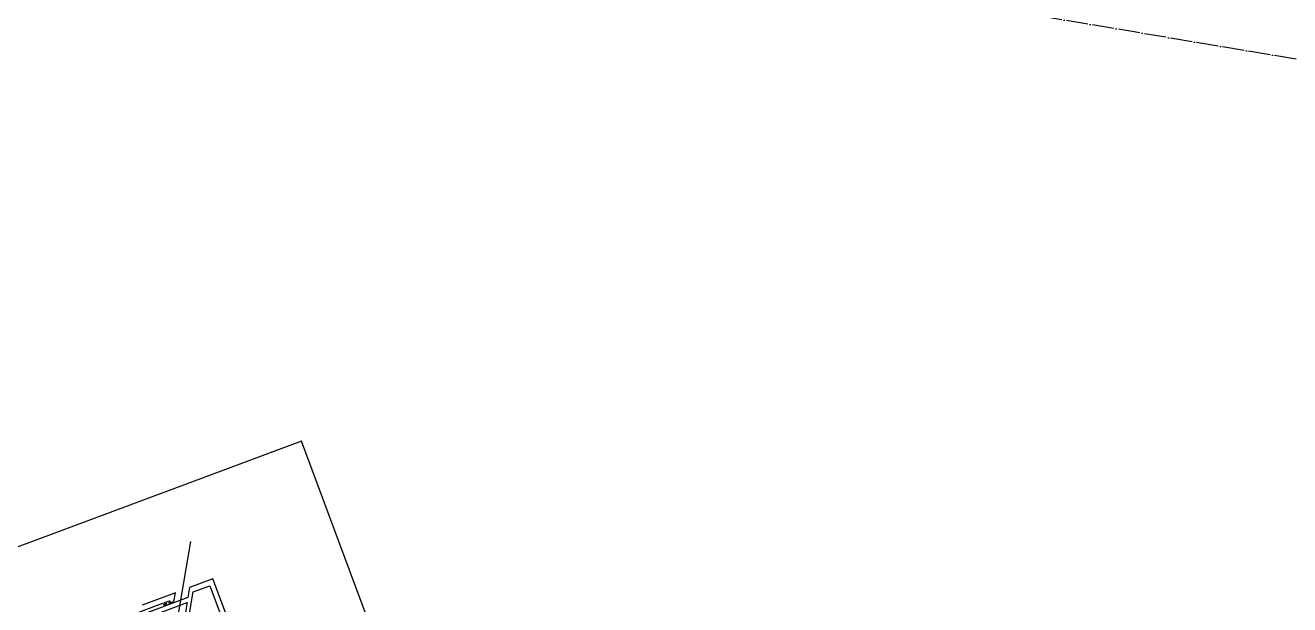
# Model space of a CAD drawing. Extents: x 12199666 to 24617114, y 1197707 to 2548648.
# Drawn here: x 12313494 to 12314653, y 1247544 to 1248075 of the extents above; entities that cross this region are included whole.
import ezdxf

# ---------------------------------------------------------------- set-up
doc = ezdxf.new("R2010")
doc.units = 0
doc.header["$LTSCALE"] = 10
doc.header["$MEASUREMENT"] = 0
doc.linetypes.add('TX-GRID-T1$0$TX-GRID-T1$0$DOTE', pattern=[2.42, 2, -0.2, 0.02, -0.2])
doc.linetypes.add('TX-PLAN-T1-F11$0$ACAD_ISO04W100', pattern=[30, 24, -3, 0, -3])
for name, color, linetype in [('TX-GRID-T1$0$TX-GRID-T1$0$DOTE', 1, 'Continuous'), ('TX-PLAN-T1-F11$0$F-Alum', 4, 'Continuous'), ('TX-PLAN-T1-F11$0$F-center', 6, 'TX-PLAN-T1-F11$0$ACAD_ISO04W100'), ('TX-PLAN-T1-F11$0$F-concrete', 7, 'Continuous')]:
    doc.layers.add(name, color=color, linetype=linetype)
doc.layers.add('TX-PLAN-T1-F11$0$_EDO-ALUMINIUM-SECTION', color=90, linetype='Continuous', lineweight=30)

# ---------------------------------------------------------------- blocks, each defined once
blk = doc.blocks.new('TX-GRID-T1')
at = {"layer": 'TX-GRID-T1$0$TX-GRID-T1$0$DOTE', "linetype": 'TX-GRID-T1$0$TX-GRID-T1$0$DOTE'}
blk.add_line((12327353.9, 1245902.4), (12285446.2, 1252972.8), dxfattribs=at)
blk = doc.blocks.new('TX-PLAN-T1-F11$0$TY001')
at = {"layer": 'TX-PLAN-T1-F11$0$F-Alum'}
for points in [[(1445, 262.9), (1484.3, 285.6), (1485.3, 283.9, 0.414214)], [(1485.6, 283.8), (1487.8, 285.1, 0.370983), (1487.8, 285.5, 0.370983), (1487.4, 285.7), (1486.5, 285.2, -0.414214), (1486.2, 285.3), (1485.7, 286.2, -0.414214), (1485.7, 286.5), (1489.9, 288.8, -0.414214), (1490.1, 288.8), (1490.7, 287.8, -0.414214), (1490.6, 287.6), (1489.7, 287, 0.386506), (1489.6, 286.6, 0.386506), (1490, 286.4), (1494, 288.7), (1494, 296.8), (1465.8, 280.5)]]:
    blk.add_lwpolyline(points, format="xyb", dxfattribs=at)
at = {"layer": 'TX-PLAN-T1-F11$0$F-center'}
blk.add_line((1500, -30.8), (1500, 345.7), dxfattribs=at)
at = {"layer": 'TX-PLAN-T1-F11$0$F-concrete'}
blk.add_line((1584.7, 453.1), (460, -196.6), dxfattribs=at)
blk.add_line((1584.7, 453.1), (460, -196.6), dxfattribs=at)
blk = doc.blocks.new('*U193')
at = {"layer": 'TX-PLAN-T1-F11$0$F-Alum', "flags": 128}
blk.add_lwpolyline([(60, 256), (25.8, 315.2), (6, 303.7), (6, 294.4), (-33.9, 271.4, 0.414214)], format="xyb", dxfattribs=at)
blk.add_lwpolyline([(-29.3, 269.4), (6, 289.8), (6, 136.1)], dxfattribs=at)
at = {"layer": 'TX-PLAN-T1-F11$0$F-Alum'}
blk.add_lwpolyline([(10, 119.8), (10, 300.5), (23.9, 308.5), (55, 254.6)], dxfattribs=at)
at = {"layer": 'TX-PLAN-T1-F11$0$F-center'}
blk.add_line((0, -30.8), (0, 345.7), dxfattribs=at)
at = {"layer": 'TX-PLAN-T1-F11$0$F-concrete'}
blk.add_line((460, -196.6), (84.7, 453.1), dxfattribs=at)
blk = doc.blocks.new('TX-PLAN-T1-F11$0$A$C21521A5F')
at = {"rotation": 90}
for name, p in [('*U193', (388.7, 16760.2, 0)), ('TX-PLAN-T1-F11$0$TY001', (388.7, 15260.2, 0))]:
    blk.add_blockref(name, p, dxfattribs=at)
blk = doc.blocks.new('TX-PLAN-T1-F11$0$标准层幕墙0118')
at = {"color": 3, "rotation": 270}
blk.add_blockref('TX-PLAN-T1-F11$0$A$C21521A5F', (4239.8, -661.3, 0), dxfattribs=at)
blk = doc.blocks.new('TX-PLAN-T1-F11')
at = {"layer": 'TX-PLAN-T1-F11$0$_EDO-ALUMINIUM-SECTION', "rotation": 350.4236156863823}
blk.add_blockref('TX-PLAN-T1-F11$0$标准层幕墙0118', (12293055.5, 1251790.4), dxfattribs=at)

msp = doc.modelspace()

# ---------------------------------------------------------------- block references
for name in ['TX-PLAN-T1-F11', 'TX-GRID-T1']:
    msp.add_blockref(name, (0, 0))

doc.saveas('drawing.dxf')
